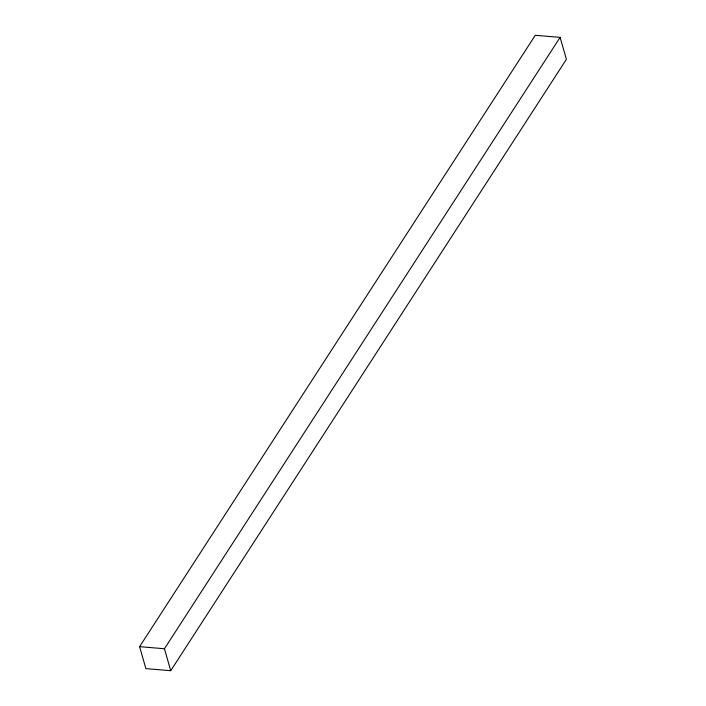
<?xml version="1.0" encoding="UTF-8"?>
<svg xmlns="http://www.w3.org/2000/svg" width="706" height="706" viewBox="0 0 706 706"><rect width="100%" height="100%" fill="white"/><g stroke="black" fill="none" stroke-linecap="round" stroke-linejoin="round"><path stroke-width="1.06" d="M139.594 646.67L535.272 35.3L560.105 37.374L566.406 59.33L170.728 670.7L145.895 668.626L139.594 646.67L164.436 648.743L560.105 37.374M164.436 648.743L170.728 670.7"/></g></svg>
